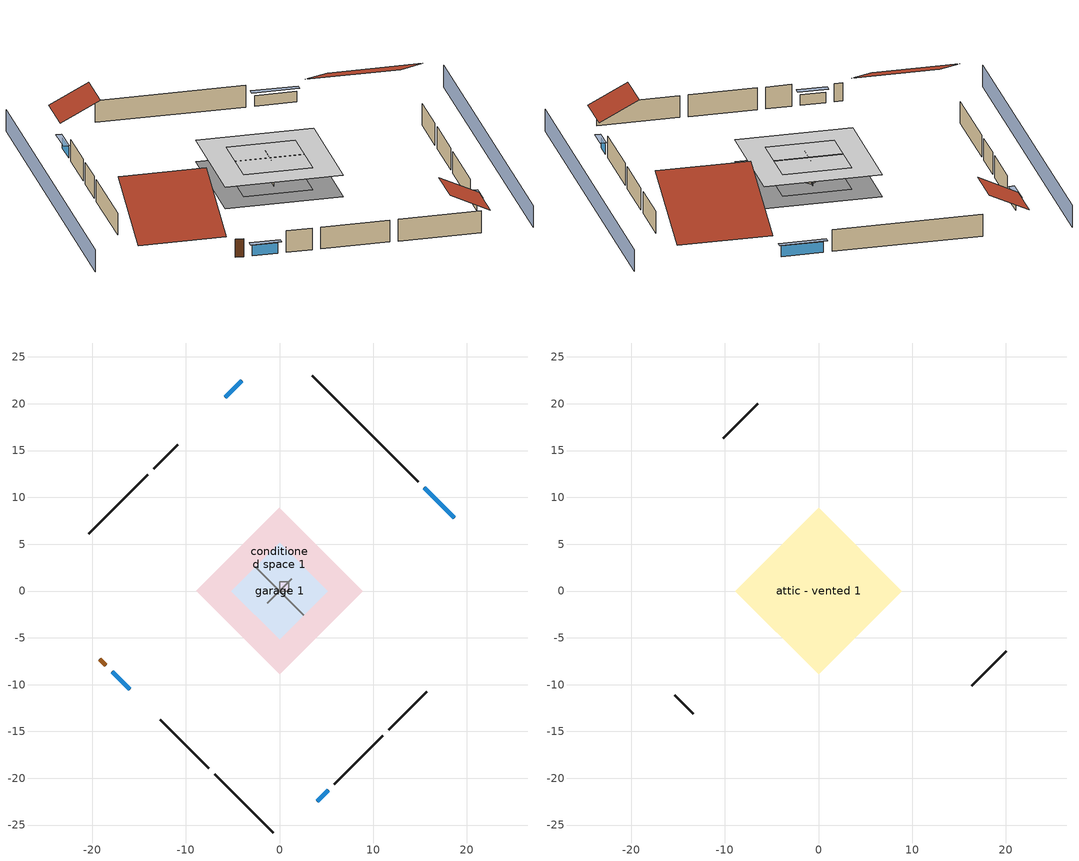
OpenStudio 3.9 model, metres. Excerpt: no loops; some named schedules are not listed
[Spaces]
garage 1
 floor foundation (Slab1 construction): -5.17,0 0,5.17 5.17,0 0,-5.17 z0
 wall outside (Wall1 construction): 5.85,-20.64 11.02,-15.46 z0:2.44
 wall outside (Wall2 construction): -12.73,-13.75 -7.56,-18.93 z0:2.44
 wall outside (Wall12 construction): -10.84,15.64 -13.43,13.06 z0:2.44
 wall to conditioned space 1 (Wall5 construction Reversed): 2.59,-2.59 -2.59,2.59 z0:2.44
 wall to conditioned space 1 (Wall6 construction Reversed): 1.29,1.29 -1.29,-1.29 z0:2.44
conditioned space 1
 floor foundation (Slab2 construction): -8.88,0 0,8.88 8.88,0 0,-8.88 z0
 wall outside (Wall3 construction): 14.82,11.67 3.48,23.01 z0:2.44
 wall outside (Wall4 construction): 11.68,-14.81 15.7,-10.79 z0:2.44
 wall outside (Wall7 construction): -6.9,-19.58 -0.66,-25.83 z0:2.44
 wall outside (Wall8 construction): -14.09,12.4 -20.39,6.1 z0:2.44
 wall outside (AdiabaticWallConstruction): 18.65,7.84 15.48,11.01 / -17.89,-8.6 -15.99,-10.5 z0:1.19; 4.01,-22.48 5.2,-21.29 z0:1.13; -4.01,22.48 -5.82,20.67 z0:1.16
 wall outside (AdiabaticWallConstruction 1): -19.19,-7.3 -18.54,-7.94 z0:2.03
 window (WindowConstruction): 18.65,7.84 15.48,11.01 z0:1.19
 window (WindowConstruction 1): 4.01,-22.48 5.19,-21.29 z0:1.13
 window (WindowConstruction 2): -17.89,-8.6 -15.99,-10.5 z0:1.19
 window (WindowConstruction 3): -4.01,22.48 -5.82,20.67 z0:1.16
 door (Door): -19.19,-7.3 -18.55,-7.94 z0:2.03
central ac and furnace airloop ret air space
 floor adiabatic (AdiabaticConst): 0,0 0,1 1,1 1,0 z0
 wall adiabatic (AdiabaticConst): 0,1 0,0 1,0 1,1 0,1 z0:1
 ceiling adiabatic (AdiabaticConst): 1,0 1,1 0,1 0,0 z1
attic - vented 1
 floor to garage 1 (Floor1 construction): -5.17,0 0,5.17 5.17,0 0,-5.17 z2.44
 floor to conditioned space 1 (Floor2 construction Reversed): -8.88,0 0,8.88 8.88,0 0,-8.88 z2.44
 wall outside (Wall9 construction): 16.36,-10.13 20.08,-6.41 z0:2.44
 wall outside (Wall10 construction): -6.47,20.02 -10.19,16.3 z0:2.44
 wall outside (Wall11 construction): -15.33,-11.16 -13.39,-13.1 z0:2.44
 roof outside (Roof1 construction): 19.31,7.18,2.44 12.88,0.76,6.98 20.07,-6.42,6.98 26.49,0,2.44
 roof outside (Roof2 construction): 3.35,-23.14,2.44 0.35,-20.14,4.56 -3,-23.49,4.56 0,-26.49,2.44
 roof outside (Roof3 construction): -3.35,23.14,2.44 -0.35,20.14,4.56 3,23.49,4.56 0,26.49,2.44
 roof outside (Roof4 construction): -19.85,-6.64,2.44 -13.91,-0.7,6.64 -20.55,5.94,6.64 -26.49,0,2.44
shading: -3.23,29.72 -29.72,3.23 / 3.23,-29.72 29.72,-3.23 z0:2.44; 15.26,11.23 18.87,7.62 19.3,8.05 15.69,11.66 z1.49; 5.41,-21.08 3.79,-22.7 4.22,-23.13 5.84,-21.51 z1.43; -15.77,-10.72 -18.1,-8.38 -18.54,-8.82 -16.2,-11.15 z1.49; -6.03,20.46 -3.79,22.7 -4.22,23.13 -6.46,20.89 z1.46
[Site]
Portland Intl Arpt_OR: Latitude {deg}=45.59; Longitude {deg}=-122.6; Time Zone {hr}=-8; Elevation {m}=33; Terrain=Suburbs; Keep Site Location Information=Yes
[Site:GroundTemperature:Shallow]
10.2558, 8.96328, 8.85977, 9.47314, 11.9355, 14.3863, 16.5111, 17.8571, 17.9714, 16.8767, 14.8061, 12.4304
[Site:WaterMainsTemperature]
Calculation Method=Schedule; Temperature Schedule=mains temperature schedule
[Building]
Building 1
[Material] Roughness=Rough
Name | Thickness {m} | Conductivity {W/m-K} | Density {kg/m3} | Specific Heat {J/kg-K} | Thermal Absorptance | Solar Absorptance | Visible Absorptance
asphalt or fiberglass shingles | 0.00635 | 0.162714 | 1121.4 | 1465.45 | 0.9 | 0.85 | 0.85
roof rigid ins | 0.00281632 | 0.029427 | 32.04 | 1214.23 | 0.9 | 0.7 | 0.7
osb sheathing 0.5 in. | 0.0127 | 0.115458 | 512.64 | 1214.23 | 0.9 | 0.6 | 0.6
fiber cement siding | 0.009525 | 0.258207 | 347.634 | 1004.88 | 0.9 | 0.5 | 0.5
osb sheathing 0.5 in. 1 | 0.0127 | 0.115458 | 512.64 | 1214.23 | 0.9 | 0.7 | 0.7
wall stud and cavity | 0.1397 | 0.346631 | 139.0536 | 1170.24 | 0.9 | 0.6 | 0.6
wall stud and cavity 1 | 0.1397 | 0.551395 | 139.0536 | 1170.24 | 0.9 | 0.7 | 0.7
gypsum board | 0.0127 | 0.160291 | 801 | 837.4 | 0.9 | 0.6 | 0.6
osb sheathing 0.5 in. 2; osb sheathing 0.5 in. 3 | 0.0127 | 0.115458 | 512.64 | 1214.23
wall stud and cavity 2 | 0.1397 | 0.680805 | 139.0536 | 1170.24 | 0.9 | 0.7 | 0.7
ceiling stud and cavity | 0.1397 | 1.39189 | 65.682 | 1177.47 | 0.9 | 0.7 | 0.7
ceiling loosefill ins | 0.338667 | 0.0480833 | 16.02 | 1046.75 | 0.9 | 0.7 | 0.7
ceiling stud and cavity 1 | 0.1397 | 0.0920385 | 65.682 | 1177.47 | 0.9 | 0.7 | 0.7
concrete 4.0 in. | 0.1016 | 1.803125 | 2242.8 | 837.4 | 0.9 | 0.7 | 0.7
floor covering | 0.0127 | 0.0450781 | 54.468 | 1339.84 | 0.9 | 0.9 | 0.9
wood siding; wood siding 1 | 0.0254 | 0.102417 | 544.68 | 1172.36
wall rigid ins | 0.512978 | 0.029427 | 32.04 | 1214.23 | 0.9 | 0.7 | 0.7
wall stud and cavity 3 | 0.0889 | 0.380278 | 52.3479 | 1209.89 | 0.9 | 0.7 | 0.7
door material | 0.04445 | 0.0612267 | 512.64 | 1214.23 | 0.9 | 0.7 | 0.7
wall stud and cavity 4 | 0.0889 | 0.391764 | 83.0341 | 1211.67 | 0.9 | 0.7 | 0.7
furniture material conditioned space 1; furniture material garage 1 | 0.1524 | 0.115458 | 640.8 | 1214.23 | 0.9 | 0.6 | 0.6
[Construction]
Roof1 construction; Roof2 construction; Roof3 construction; Roof4 construction: asphalt or fiberglass shingles, roof rigid ins, osb sheathing 0.5 in.
Wall1 construction; Wall2 construction; Wall9 construction; Wall10 construction; Wall11 construction; Wall12 construction: fiber cement siding, osb sheathing 0.5 in. 1, wall stud and cavity
Wall3 construction; Wall4 construction; Wall7 construction; Wall8 construction: fiber cement siding, osb sheathing 0.5 in. 1, wall stud and cavity 1, gypsum board
Wall5 construction Reversed: gypsum board, wall stud and cavity 2, osb sheathing 0.5 in. 2
Wall6 construction Reversed: gypsum board, wall stud and cavity 2, osb sheathing 0.5 in. 3
Floor1 construction: ceiling stud and cavity
Floor2 construction Reversed: gypsum board, ceiling stud and cavity 1, ceiling loosefill ins
Slab1 construction: concrete 4.0 in.
Slab2 construction: concrete 4.0 in., floor covering
WindowConstruction; WindowConstruction 1; WindowConstruction 2; WindowConstruction 3: WindowMaterial
AdiabaticWallConstruction: wood siding, wall rigid ins, wall stud and cavity 3, gypsum board
Door: door material
AdiabaticWallConstruction 1: wood siding 1, wall rigid ins, wall stud and cavity 3, gypsum board
PartitionWallConstruction: gypsum board, wall stud and cavity 4, gypsum board
furniture construction conditioned space 1: furniture material conditioned space 1
furniture construction garage 1: furniture material garage 1
AdiabaticConst: Adiabatic
[WindowMaterial:SimpleGlazingSystem]
WindowMaterial: U-Factor {W/m2-K}=2.15764; Solar Heat Gain Coefficient=0.44
[Material:NoMass]
Adiabatic: Roughness=Rough; Thermal Resistance {m2-K/W}=176.1
[ThermalZone] Multiplier=1; Use Ideal Air Loads=No
Name | Volume {m3} | Thermostat
conditioned space | 384.656 | conditioned space temperature setpoint
attic - vented | 228.873
garage | 130.484
central ac and furnace airloop ret air zone | 1
[Sizing:Zone] Zone Cooling Design Supply Air Temperature Input Method=SupplyAirTemperature; Zone Cooling Design Supply Air Temperature {C}=14; Zone Cooling Design Supply Air Temperature Difference {deltaC}=11.11; Zone Heating Design Supply Air Temperature Input Method=SupplyAirTemperature; Zone Heating Design Supply Air Temperature {C}=40; Zone Heating Design Supply Air Temperature Difference {deltaC}=11.11; Zone Cooling Design Supply Air Humidity Ratio {kg-H2O/kg-air}=0.0085; Zone Heating Design Supply Air Humidity Ratio {kg-H2O/kg-air}=0.008; Cooling Design Air Flow Method=DesignDay; Heating Design Air Flow Method=DesignDay; Account for Dedicated Outdoor Air System=No; Dedicated Outdoor Air System Control Strategy=NeutralSupplyAir; Dedicated Outdoor Air Low Setpoint Temperature for Design {C}=autosize; Dedicated Outdoor Air High Setpoint Temperature for Design {C}=autosize; Zone Load Sizing Method=Sensible Load Only No Latent Load; Zone Latent Cooling Design Supply Air Humidity Ratio Input Method=HumidityRatioDifference; Zone Cooling Design Supply Air Humidity Ratio Difference {kgWater/kgDryAir}=0.005; Zone Latent Heating Design Supply Air Humidity Ratio Input Method=HumidityRatioDifference; Zone Humidification Design Supply Air Humidity Ratio Difference {kgWater/kgDryAir}=0.005; Sizing Option=Coincident
attic - vented; garage; central ac and furnace airloop ret air zone
[Space]
Name | Thermal Zone | Volume {m3}
conditioned space 1 | conditioned space | 384.656
attic - vented 1 | attic - vented | 228.873
garage 1 | garage | 130.484
central ac and furnace airloop ret air space | central ac and furnace airloop ret air zone
[ThermostatSetpoint:DualSetpoint]
conditioned space temperature setpoint: Heating Setpoint Temperature Schedule=heating setpoint; Cooling Setpoint Temperature Schedule=cooling setpoint; Temperature Difference Between Cutout And Setpoint {deltaC}=0
[Foundation:Kiva] Wall Height Above Grade {m}=0.1016; Wall Depth Below Slab {m}=0.2032
Name | Initial Indoor Air Temperature {C}
Foundation Kiva 1 | 13.4258
Foundation Kiva 2 | 20
[Foundation:Kiva:Settings]
Soil Conductivity {W/m-K}=1.9041; Soil Density {kg/m3}=1842.3; Soil Specific Heat {J/kg-K}=418.7; Ground Solar Absorptivity=0.9; Ground Thermal Absorptivity=0.9; Ground Surface Roughness {m}=0.03; Far-Field Width {m}=40; Deep-Ground Boundary Condition=ZeroFlux; Deep-Ground Depth {m}=40; Minimum Cell Dimension {m}=0.2; Maximum Cell Growth Coefficient=3; Simulation Timestep=Timestep
[SurfaceProperty:ExposedFoundationPerimeter] Exposed Perimeter Calculation Method=TotalExposedPerimeter
Name | Total Exposed Perimeter {m}
Slab1 | 18.288
Slab2 | 45.72
[SurfaceProperty:IncidentSolarMultiplier] Incident Solar Multiplier=1; Incident Solar Multiplier Schedule=trans schedule winter=0.85 summer=0.7
Window1; Window2; Window3; Window4
[InternalMass:Definition] Design Level Calculation Method=SurfaceArea
Name | Construction | Surface Area {m2}
partition wall mass | PartitionWallConstruction | 157.749
furniture mass conditioned space 1 | furniture construction conditioned space 1 | 63.09974
furniture mass garage 1 | furniture construction garage 1 | 5.35122
[InternalMass] Multiplier=1
Name | Internal Mass Definition | Space or SpaceType
partition wall mass | partition wall mass | conditioned space 1
furniture mass conditioned space 1 | furniture mass conditioned space 1 | conditioned space 1
furniture mass garage 1 | furniture mass garage 1 | garage 1
[Fan:SystemModel]
central ac and furnace supply fan: Availability Schedule=Always On Discrete; Design Maximum Air Flow Rate {m3/s}=0.523862; Speed Control Method=Discrete; Electric Power Minimum Flow Rate Fraction=0.2; Design Pressure Rise {Pa}=500; Motor Efficiency=1; Motor In Air Stream Fraction=1; Design Electric Power Consumption {W}=autosize; Design Power Sizing Method=PowerPerFlow; Electric Power Per Unit Flow Rate {W/(m3/s)}=1059.44; Electric Power Per Unit Flow Rate Per Unit Pressure {W-s/m3-Pa}=1.66667; Fan Total Efficiency=0.7; Motor Loss Radiative Fraction=0; Speed Flow Fraction 1=0.97658; Speed Electric Power Fraction 1=0.93136; Speed Flow Fraction 2=1; Speed Electric Power Fraction 2=1
[EnergyManagementSystem:Sensor]
Name | Output Variable or Output Meter Index Key | Output Variable or Output Meter
central_ac_and_furnace_supply_fan_s; central_ac_and_furnace_supply_fan_s_1 | central ac and furnace supply fan | Fan Electricity Energy
water_heater_amb_temp | garage | Zone Mean Air Temperature
water_heater_amb_rh | garage | Zone Air Relative Humidity
water_heater_T_set | water heater setpoint | Schedule Value
out_pb_s |  | Site Outdoor Air Barometric Pressure
out_wt_s |  | Site Outdoor Air Humidity Ratio
site_vw_s |  | Site Wind Speed
cool_season | cooling season schedule | Schedule Value
central_ac_and_furnace_airloop_Fan_RTF_s | central ac and furnace supply fan | Fan Runtime Fraction Speed 1
central_ac_and_furnace_airloop_Fan_RTF_s_1 | central ac and furnace supply fan | Fan Runtime Fraction Speed 2
central_ac_and_furnace_airloop_AH_MFR_s | Node 6 | System Node Mass Flow Rate
central_ac_and_furnace_airloop_AH_VFR_s | Node 6 | System Node Current Density Volume Flow Rate
central_ac_and_furnace_airloop_AH_Tout_s | Node 6 | System Node Temperature
central_ac_and_furnace_airloop_AH_Wout_s | Node 6 | System Node Humidity Ratio
central_ac_and_furnace_airloop_RA_T_s | Node 9 | System Node Temperature
central_ac_and_furnace_airloop_Ra_W_s | Node 9 | System Node Humidity Ratio
central_ac_and_furnace_airloop_0_DZ_T_s | attic - vented | Zone Air Temperature
central_ac_and_furnace_airloop_0_DZ_W_s | attic - vented | Zone Mean Air Humidity Ratio
natural_vent_s | natural vent schedule | Schedule Value
htg_sp_s | heating setpoint | Schedule Value
clg_sp_s | cooling setpoint | Schedule Value
mech_vent_range_fan_0_sch_s | mech vent range fan 0 schedule | Schedule Value
mech_vent_bath_fan_0_sch_s | mech vent bath fan 0 schedule | Schedule Value
clothes_dryer_exhaust_0_sch_s | clothes_dryer | Schedule Value
htg_load_cond |  | Heating:EnergyTransfer:Zone:CONDITIONED SPACE
clg_load_cond |  | Cooling:EnergyTransfer:Zone:CONDITIONED SPACE
htg_load_duct |  | Heating:EnergyTransfer:Zone:CENTRAL AC AND FURNACE AIRLOOP RET AIR ZONE
clg_load_duct |  | Cooling:EnergyTransfer:Zone:CENTRAL AC AND FURNACE AIRLOOP RET AIR ZONE
s_conv | Floor2 | Surface Inside Face Convection Heat Gain Energy
s_ig | Floor2 | Surface Inside Face Internal Gains Radiation Heat Gain Energy
s_sol | Floor2 | Surface Inside Face Solar Radiation Heat Gain Energy
s_lgt | Floor2 | Surface Inside Face Lights Radiation Heat Gain Energy
s_surf | Floor2 | Surface Inside Face Net Surface Thermal Radiation Heat Gain Energy
s_conv_1 | Slab2 | Surface Inside Face Convection Heat Gain Energy
s_ig_1 | Slab2 | Surface Inside Face Internal Gains Radiation Heat Gain Energy
s_sol_1 | Slab2 | Surface Inside Face Solar Radiation Heat Gain Energy
s_lgt_1 | Slab2 | Surface Inside Face Lights Radiation Heat Gain Energy
s_surf_1 | Slab2 | Surface Inside Face Net Surface Thermal Radiation Heat Gain Energy
ss_sol | Door1 | Surface Inside Face Solar Radiation Heat Gain Energy
ss_lgt | Door1 | Surface Inside Face Lights Radiation Heat Gain Energy
ss_conv | Door1 | Surface Inside Face Convection Heat Gain Energy
ss_ig | Door1 | Surface Inside Face Internal Gains Radiation Heat Gain Energy
ss_surf | Door1 | Surface Inside Face Net Surface Thermal Radiation Heat Gain Energy
ss_conv_1 | Window1 | Surface Inside Face Convection Heat Gain Energy
ss_ig_1 | Window1 | Surface Inside Face Internal Gains Radiation Heat Gain Energy
ss_surf_1 | Window1 | Surface Inside Face Net Surface Thermal Radiation Heat Gain Energy
ss_trans_in | Window1 | Surface Window Transmitted Solar Radiation Rate
ss_back_out | Window1 | Surface Window Shortwave from Zone Back Out Window Heat Transfer Rate
ss_trans_out | Window1 | Surface Inside Face Initial Transmitted Diffuse Transmitted Out Window Solar Radiation Rate
ss_conv_2 | Window2 | Surface Inside Face Convection Heat Gain Energy
ss_ig_2 | Window2 | Surface Inside Face Internal Gains Radiation Heat Gain Energy
ss_surf_2 | Window2 | Surface Inside Face Net Surface Thermal Radiation Heat Gain Energy
ss_trans_in_1 | Window2 | Surface Window Transmitted Solar Radiation Rate
ss_back_out_1 | Window2 | Surface Window Shortwave from Zone Back Out Window Heat Transfer Rate
ss_trans_out_1 | Window2 | Surface Inside Face Initial Transmitted Diffuse Transmitted Out Window Solar Radiation Rate
ss_conv_3 | Window3 | Surface Inside Face Convection Heat Gain Energy
ss_ig_3 | Window3 | Surface Inside Face Internal Gains Radiation Heat Gain Energy
ss_surf_3 | Window3 | Surface Inside Face Net Surface Thermal Radiation Heat Gain Energy
ss_trans_in_2 | Window3 | Surface Window Transmitted Solar Radiation Rate
ss_back_out_2 | Window3 | Surface Window Shortwave from Zone Back Out Window Heat Transfer Rate
ss_trans_out_2 | Window3 | Surface Inside Face Initial Transmitted Diffuse Transmitted Out Window Solar Radiation Rate
ss_conv_4 | Window4 | Surface Inside Face Convection Heat Gain Energy
ss_ig_4 | Window4 | Surface Inside Face Internal Gains Radiation Heat Gain Energy
ss_surf_4 | Window4 | Surface Inside Face Net Surface Thermal Radiation Heat Gain Energy
ss_trans_in_3 | Window4 | Surface Window Transmitted Solar Radiation Rate
ss_back_out_3 | Window4 | Surface Window Shortwave from Zone Back Out Window Heat Transfer Rate
ss_trans_out_3 | Window4 | Surface Inside Face Initial Transmitted Diffuse Transmitted Out Window Solar Radiation Rate
s_conv_2 | Wall3 | Surface Inside Face Convection Heat Gain Energy
s_ig_2 | Wall3 | Surface Inside Face Internal Gains Radiation Heat Gain Energy
s_sol_2 | Wall3 | Surface Inside Face Solar Radiation Heat Gain Energy
s_lgt_2 | Wall3 | Surface Inside Face Lights Radiation Heat Gain Energy
s_surf_2 | Wall3 | Surface Inside Face Net Surface Thermal Radiation Heat Gain Energy
[OtherEquipment:Definition] Design Level Calculation Method=EquipmentLevel
Name | Design Level {W} | Fraction Latent | Fraction Radiant | Fraction Lost
water heater sens; central ac and furnace airloop_0 SupSensLkToCond; central ac and furnace airloop_0 SupCondToLv; central ac and furnace airloop_0 RetCondToRP; central ac and furnace airloop_0 RetSensLkToRP; central ac and furnace airloop_0 SupCondToDZ; central ac and furnace airloop_0 RetCondToDZ; central ac and furnace airloop_0 SupSensLkToDZ; mech vent house fan sensible load | 0 | 0 | 0 | 0
water heater lat; central ac and furnace airloop_0 SupLatLkToCond; central ac and furnace airloop_0 RetLatLkToRP; central ac and furnace airloop_0 SupLatLkToDZ; mech vent house fan latent load | 0 | 1 | 0 | 0
water heater energy adjustment1 | 0.01 | 0 | 0 | 1
clothes dryer 2 | 0 | 0.015 | 0.081 | 0.85
cooking range 2 | 3857.41 | 0.16 | 0.384 | 0.2
misc permanent spa heater | 623.045 | 0 | 0 | 1
general water use sensible | -25.2881 | 0 | 0.6 | 0
general water use latent | 25.6591 | 1 | 0 | 0
[OtherEquipment]
Name | Other Equipment Definition | Space or SpaceType | Schedule | Fuel Type
water heater sens | water heater sens | garage 1 | Always On Discrete
water heater lat | water heater lat | garage 1 | Always On Discrete
water heater energy adjustment1 | water heater energy adjustment1 | garage 1 | Always On Discrete | Electricity
clothes dryer 1 | clothes dryer 2 | conditioned space 1 | clothes_dryer | Electricity
cooking range 1 | cooking range 2 | conditioned space 1 | cooking_range | NaturalGas
misc permanent spa heater | misc permanent spa heater | conditioned space 1 | misc permanent spa heater schedule | NaturalGas
general water use sensible | general water use sensible | conditioned space 1 | general water use schedule
general water use latent | general water use latent | conditioned space 1 | general water use schedule
central ac and furnace airloop_0 SupSensLkToCond | central ac and furnace airloop_0 SupSensLkToCond | conditioned space 1 | Always On Discrete
central ac and furnace airloop_0 SupLatLkToCond | central ac and furnace airloop_0 SupLatLkToCond | conditioned space 1 | Always On Discrete
central ac and furnace airloop_0 SupCondToLv | central ac and furnace airloop_0 SupCondToLv | conditioned space 1 | Always On Discrete
central ac and furnace airloop_0 RetCondToRP | central ac and furnace airloop_0 RetCondToRP | central ac and furnace airloop ret air space | Always On Discrete
central ac and furnace airloop_0 RetSensLkToRP | central ac and furnace airloop_0 RetSensLkToRP | central ac and furnace airloop ret air space | Always On Discrete
central ac and furnace airloop_0 RetLatLkToRP | central ac and furnace airloop_0 RetLatLkToRP | central ac and furnace airloop ret air space | Always On Discrete
central ac and furnace airloop_0 SupCondToDZ | central ac and furnace airloop_0 SupCondToDZ | attic - vented 1 | Always On Discrete
central ac and furnace airloop_0 RetCondToDZ | central ac and furnace airloop_0 RetCondToDZ | attic - vented 1 | Always On Discrete
central ac and furnace airloop_0 SupSensLkToDZ | central ac and furnace airloop_0 SupSensLkToDZ | attic - vented 1 | Always On Discrete
central ac and furnace airloop_0 SupLatLkToDZ | central ac and furnace airloop_0 SupLatLkToDZ | attic - vented 1 | Always On Discrete
mech vent house fan sensible load | mech vent house fan sensible load | conditioned space 1 | Always On Discrete
mech vent house fan latent load | mech vent house fan latent load | conditioned space 1 | Always On Discrete
[ElectricEquipment:Definition] Design Level Calculation Method=EquipmentLevel
Name | Design Level {W} | Fraction Latent | Fraction Radiant | Fraction Lost
clothes washer | 408.152 | 0.03 | 0.162 | 0.7
clothes dryer | 8067.41 | 0.015 | 0.081 | 0.85
fridge | 49.4292 | 0 | 0.6 | 0
freezer | 194.914 | 0 | 0.6 | 0
cooking range | 131.62 | 0.16 | 0.384 | 0.2
misc tv | 307.195 | 0 | 0.6 | 0
misc plug loads | 272.489 | 0.021 | 0.558 | 0.049
misc permanent spa pump | 286.949 | 0 | 0 | 1
whole house fan; mech vent house fan | 0 | 0 | 0 | 1
mech vent house fan cfis | 0 | 0 | 0 | 0
mech vent range fan 0; mech vent bath fan 0 | 30 | 0 | 0 | 1
[ElectricEquipment]
Name | Electric Equipment Definition | Space or SpaceType | Schedule
clothes washer | clothes washer | conditioned space 1 | clothes_washer
clothes dryer | clothes dryer | conditioned space 1 | clothes_dryer
fridge | fridge | conditioned space 1 | fridge schedule
freezer | freezer | garage 1 | freezer schedule
cooking range | cooking range | conditioned space 1 | cooking_range
misc tv | misc tv | conditioned space 1 | plug_loads_tv
misc plug loads | misc plug loads | conditioned space 1 | plug_loads_other
misc permanent spa pump | misc permanent spa pump | conditioned space 1 | misc permanent spa pump schedule
whole house fan | whole house fan | conditioned space 1 | Always On Discrete
mech vent house fan | mech vent house fan | conditioned space 1 | mech vent house fan schedule
mech vent house fan cfis | mech vent house fan cfis | conditioned space 1 | mech vent house fan cfis schedule
mech vent range fan 0 | mech vent range fan 0 | conditioned space 1 | mech vent range fan 0 schedule
mech vent bath fan 0 | mech vent bath fan 0 | conditioned space 1 | mech vent bath fan 0 schedule
[WaterUse:Equipment:Definition]
clothes washer: Peak Flow Rate {m3/s}=1.35753e-05
[Lights:Definition] Design Level Calculation Method=LightingLevel; Fraction Radiant=0.6; Fraction Visible=0.2; Return Air Fraction=0
Name | Lighting Level {W}
interior lighting | 203.038
garage lighting | 7.11808
[Lights] Fraction Replaceable=1
Name | Lights Definition | Space or SpaceType | Schedule
interior lighting | interior lighting | conditioned space 1 | lighting_interior
garage lighting | garage lighting | garage 1 | lighting_garage
[Exterior:Lights:Definition]
exterior lighting: Design Level {W}=7.09205
[Exterior:Lights]
exterior lighting: Exterior Lights Definition=exterior lighting; Schedule=exterior lighting schedule
[People:Definition]
occupants: Number of People Calculation Method=People; Number of People {people}=1; Fraction Radiant=0.314171; Sensible Heat Fraction=0.56303; Carbon Dioxide Generation Rate {m3/s-W}=0; Enable ASHRAE 55 Comfort Warnings=No; Mean Radiant Temperature Calculation Type=EnclosureAveraged
[People]
occupants: People Definition=occupants; Space or SpaceType=conditioned space 1; Number of People Schedule=occupants; Activity Level Schedule=occupants activity schedule; Multiplier=1
[ZoneMixing] Schedule=Always On Continuous; Design Flow Rate Calculation Method=Flow/Zone; Design Flow Rate {m3/s}=0
Name | Zone or Space | Source Zone or Space
central ac and furnace airloop_0 ZoneMixDZToCond mix | conditioned space | attic - vented
central ac and furnace airloop_0 ZoneMixCondToDZ mix; whole house fan mix | attic - vented | conditioned space
[SpaceInfiltration:DesignFlowRate] Schedule=Always On Discrete; Design Flow Rate Calculation Method=Flow/Space; Design Flow Rate {m3/s}=0
Name | Space or SpaceType
natural vent flow; whole house fan flow; infil flow | conditioned space 1
attic_vented 1 duct leakage imbalance infil flow | attic - vented 1
[SpaceInfiltration:EffectiveLeakageArea] Schedule=Always On Discrete
Name | Space or SpaceType | Effective Air Leakage Area {cm2} | Stack Coefficient | Wind Coefficient
infil garage 1 | garage 1 | 815.51 | 0.000129147 | 4.38083e-05
infil attic - vented 1 | attic - vented 1 | 7041.35 | 0.000226005 | 3.73274e-05
